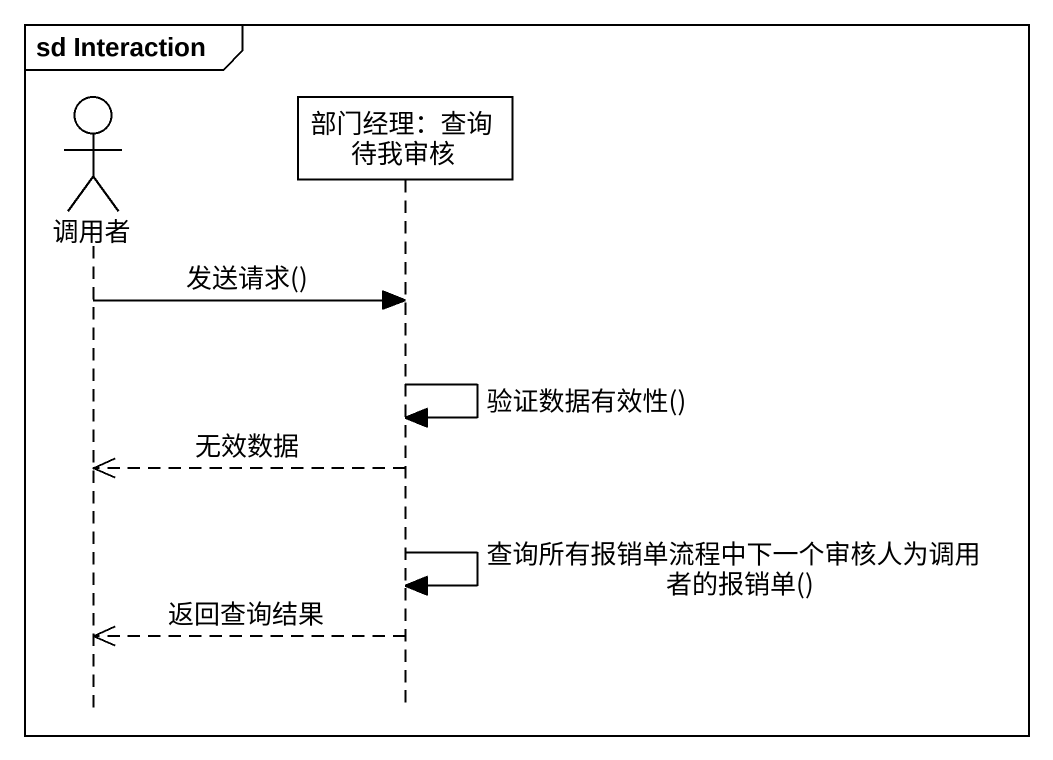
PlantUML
@startuml
mainframe sd Interaction
hide footbox
actor 调用者
participant "部门经理：查询待我审核" as 部门经理_查询待我审核

调用者 -> 部门经理_查询待我审核 : 发送请求()
部门经理_查询待我审核 -> 部门经理_查询待我审核 : 验证数据有效性()
部门经理_查询待我审核 -->> 调用者 : 无效数据
部门经理_查询待我审核 -> 部门经理_查询待我审核 : 查询所有报销单流程中下一个审核人为调用者的报销单()
部门经理_查询待我审核 -->> 调用者 : 返回查询结果
@enduml
